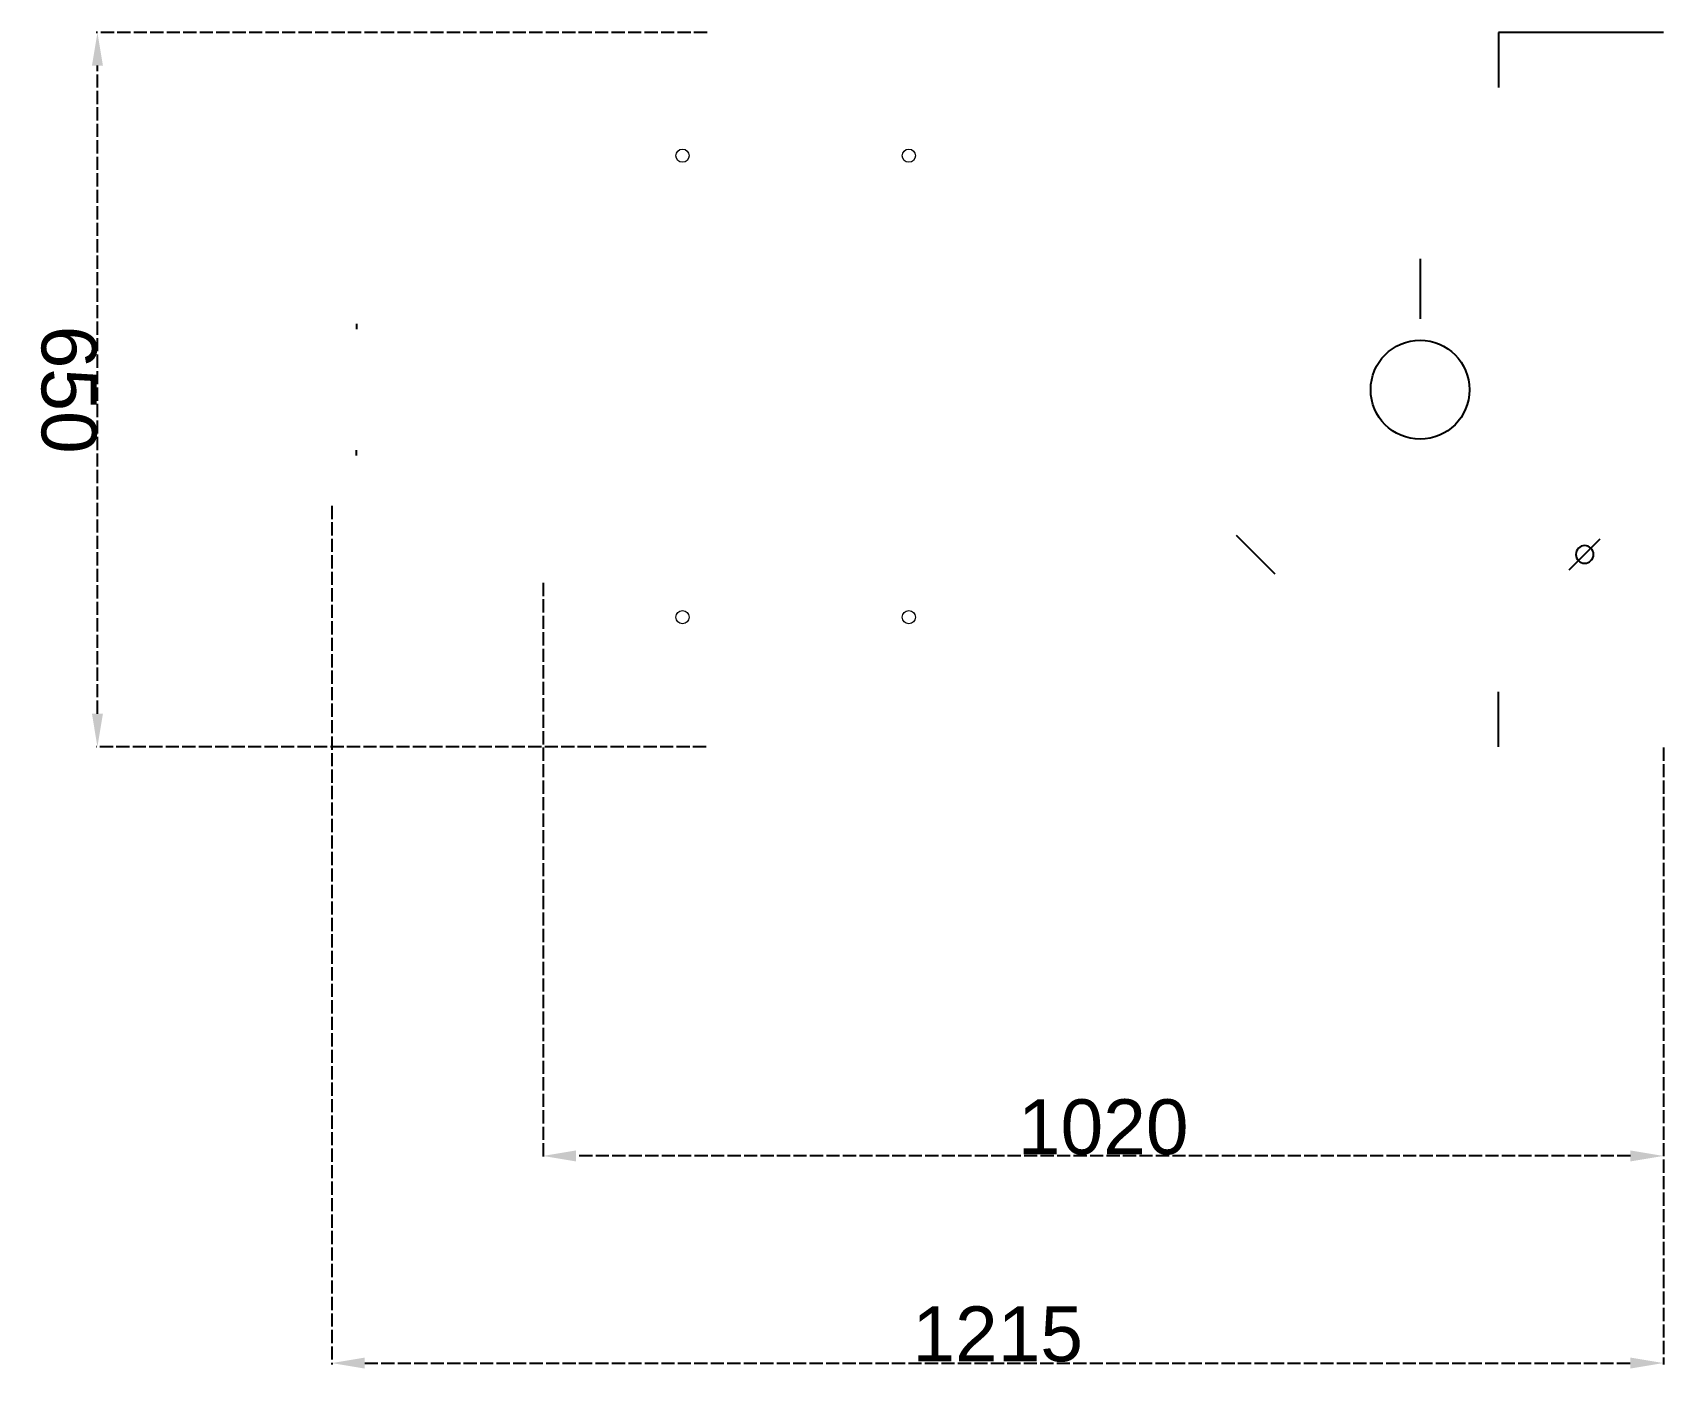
# Model space of a CAD drawing. Header units: millimetres. Extents: x 1123 to 8668, y 987 to 6637.
# Drawn here: x 7184 to 8668, y 5420 to 6637 of the extents above; entities that cross this region are included whole.
import ezdxf

# ---------------------------------------------------------------- set-up
doc = ezdxf.new("R2010")
doc.units = ezdxf.units.MM
doc.linetypes.add('ACAD_ISO02W100', pattern=[15, 12, -3])
doc.layers.get('0').update_dxf_attribs({"true_color": 0xc2ced6})
doc.styles.get("Standard").update_dxf_attribs({"font": 'arial.ttf'})
doc.dimstyles.new('ISO-25', dxfattribs={"dimtxt": 2.5, "dimasz": 2.5, "dimexe": 1.25, "dimexo": 0.625, "dimtad": 1, "dimtxsty": 'Standard', "dimcen": 2.5, "dimadec": 0, "dimazin": 0, "dimtfac": 1, "dimtmove": 0, "dimatfit": 3, "dimfxl": 1, "dimarcsym": 0})

# ---------------------------------------------------------------- blocks, each defined once
blk = doc.blocks.new('*D187')
at = {"color": 0, "linetype": 'ACAD_ISO02W100', "lineweight": -2, "transparency": 16777216}
for p, q in [((7456.2, 6206.4), (7456.2, 5424.9)), ((8668.5, 5986.4), (8668.5, 5424.9)), ((7486.2, 5426.2), (8638.5, 5426.2))]:
    blk.add_line(p, q, dxfattribs=at)
at = {"color": 0, "linetype": 'ACAD_ISO02W100', "lineweight": 9, "transparency": 16777216}
for points in [[(7486.2, 5431.2), (7486.2, 5421.2), (7456.2, 5426.2)], [(8638.5, 5431.2), (8638.5, 5421.2), (8668.5, 5426.2)]]:
    blk.add_solid(points, dxfattribs=at)
at = {"layer": 'Defpoints', "color": 0, "linetype": 'ACAD_ISO02W100', "lineweight": 9, "transparency": 16777216}
for p in [(7456.2, 6207.1, -35), (8668.5, 5987.1), (8668.5, 5426.2)]:
    blk.add_point(p, dxfattribs=at)
at = {"color": 0, "linetype": 'ACAD_ISO02W100', "lineweight": 9, "transparency": 16777216, "insert": (8062.4, 5452.4), "char_height": 50, "attachment_point": 5}
blk.add_mtext('1215', dxfattribs=at)
blk = doc.blocks.new('*D188')
at = {"color": 0, "linetype": 'ACAD_ISO02W100', "lineweight": -2, "transparency": 16777216}
for p, q in [((7797.9, 6637.1), (7241.5, 6637.1)), ((7242.8, 6017.1), (7242.8, 6607.1)), ((7797, 5987.1), (7241.5, 5987.1))]:
    blk.add_line(p, q, dxfattribs=at)
at = {"color": 0, "linetype": 'ACAD_ISO02W100', "lineweight": 9, "transparency": 16777216}
for points in [[(7237.8, 6607.1), (7247.8, 6607.1), (7242.8, 6637.1)], [(7237.8, 6017.1), (7247.8, 6017.1), (7242.8, 5987.1)]]:
    blk.add_solid(points, dxfattribs=at)
at = {"layer": 'Defpoints', "color": 0, "linetype": 'ACAD_ISO02W100', "lineweight": 9, "transparency": 16777216}
for p in [(7242.8, 6637.1), (7798.5, 6637.1), (7797.6, 5987.1)]:
    blk.add_point(p, dxfattribs=at)
at = {"color": 0, "linetype": 'ACAD_ISO02W100', "lineweight": 9, "transparency": 16777216, "insert": (7216.6, 6312.1), "char_height": 50, "attachment_point": 5, "rotation": 270}
blk.add_mtext('650', dxfattribs=at)
blk = doc.blocks.new('*D190')
at = {"color": 0, "linetype": 'ACAD_ISO02W100', "lineweight": -2, "transparency": 16777216}
for p, q in [((7648.6, 6136.3), (7648.6, 5613.5)), ((8668.5, 5986.4), (8668.5, 5613.5)), ((8638.5, 5614.7), (7678.6, 5614.7))]:
    blk.add_line(p, q, dxfattribs=at)
at = {"color": 0, "linetype": 'ACAD_ISO02W100', "lineweight": 9, "transparency": 16777216}
for points in [[(7678.6, 5619.7), (7678.6, 5609.7), (7648.6, 5614.7)], [(8638.5, 5619.7), (8638.5, 5609.7), (8668.5, 5614.7)]]:
    blk.add_solid(points, dxfattribs=at)
at = {"layer": 'Defpoints', "color": 0, "linetype": 'ACAD_ISO02W100', "lineweight": 9, "transparency": 16777216}
for p in [(7648.6, 6137), (8668.5, 5987.1), (7648.6, 5614.7)]:
    blk.add_point(p, dxfattribs=at)
at = {"color": 0, "linetype": 'ACAD_ISO02W100', "lineweight": 9, "transparency": 16777216, "insert": (8158.5, 5640.9), "char_height": 50, "attachment_point": 5}
blk.add_mtext('1020', dxfattribs=at)

msp = doc.modelspace()

# ---------------------------------------------------------------- linework, layer by layer
for p, q in [((8668.495, 6637.067), (8518.495, 6637.067)), ((8518.495, 6637.067), (8518.495, 6587.067)), ((8446.995, 6431.067, 276), (8446.995, 6376.506, 276)), ((8446.995, 6403.787, 276), (8446.995, 6403.787, 163.198)), ((8279.411, 6179.838, 546), (8314.766, 6144.483, 546)), ((8582.759, 6148.018, 546), (8611.044, 6176.303, 546)), ((8518.495, 5987.067), (8518.495, 6037.067))]:
    msp.add_line(p, q)
at = {"color": 152, "true_color": 0x2776bb}
for p, q in [((7478.814, 6372.067, 10), (7478.814, 6367.067, 10)), ((7478.814, 6252.067, 10), (7478.814, 6257.067, 10))]:
    msp.add_line(p, q, dxfattribs=at)
at = {"lineweight": 20}
for centre in [(7775.495, 6525.067, 100), (7981.495, 6525.067, 100), (7775.495, 6105.067, 100), (7981.495, 6105.067, 100)]:
    msp.add_circle(centre, 6, dxfattribs=at)
msp.add_circle((8446.995, 6312.067, 626), 45)
at = {"extrusion": (-5.63632e-17, 2.20666e-16, -1)}
msp.add_circle((-8596.902, 6162.161, -593), 8, dxfattribs=at)

# ---------------------------------------------------------------- dimensions: what is measured, and where the dimension line sits
at = {"color": 30, "linetype": 'ACAD_ISO02W100', "lineweight": 9, "true_color": 0xf26722}
dim = msp.add_linear_dim(base=(7242.751, 6637.067), p1=(7797.611, 5987.067), p2=(7798.495, 6637.067), angle=90, dimstyle='ISO-25', override={"dimtxt": 50, "dimasz": 30}, dxfattribs=at)
dim.commit()
dim.dimension.update_dxf_attribs({"geometry": '*D188', "text_midpoint": (7216.598, 6312.067)})
for base, p1, p2, text, picture, middle in [((8668.495, 5426.199), (7456.224, 6207.067, -35), (8668.495, 5987.067), '1215', '*D187', (8062.359, 5426.199)), ((7648.588, 5614.714), (8668.495, 5987.067), (7648.588, 6136.974), '1020', '*D190', (8158.542, 5614.714))]:
    dim = msp.add_linear_dim(base=base, p1=p1, p2=p2, text=text, dimstyle='ISO-25', override={"dimtxt": 50, "dimasz": 30}, dxfattribs=at)
    dim.commit()
    dim.dimension.update_dxf_attribs({"geometry": picture, "text_midpoint": middle, "dimtype": 160})

doc.saveas('drawing.dxf')
